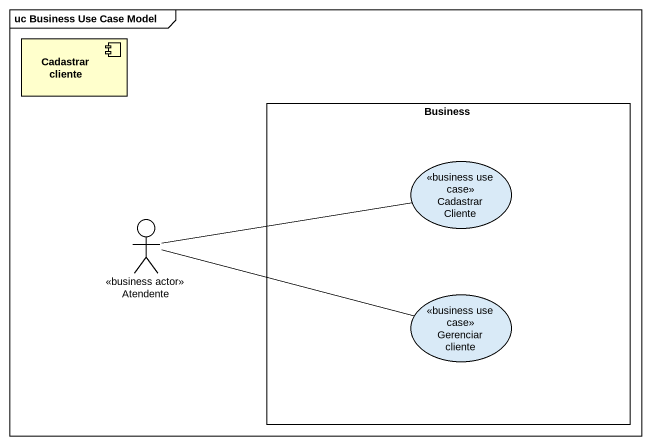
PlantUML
@startuml
mainframe uc Business Use Case Model
component "Cadastrar cliente" as Cadastrar_cliente
rectangle Business {
  usecase "Cadastrar Cliente" as Cadastrar_Cliente <<business use case>>
  usecase "Gerenciar cliente" as Gerenciar_cliente <<business use case>>
}
actor Atendente <<business actor>>
Atendente -right- Cadastrar_Cliente
Atendente -right- Gerenciar_cliente
@enduml
